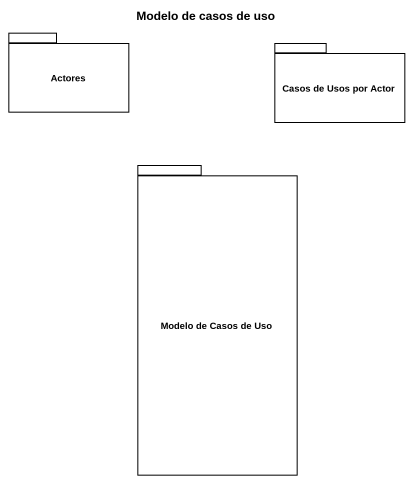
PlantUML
@startuml
title Modelo de casos de uso
package Actores {
}
package "Casos de Usos por Actor" as Casos_de_Usos_por_Actor {
}
package "Modelo de Casos de Uso" as Modelo_de_Casos_de_Uso {
}
@enduml
